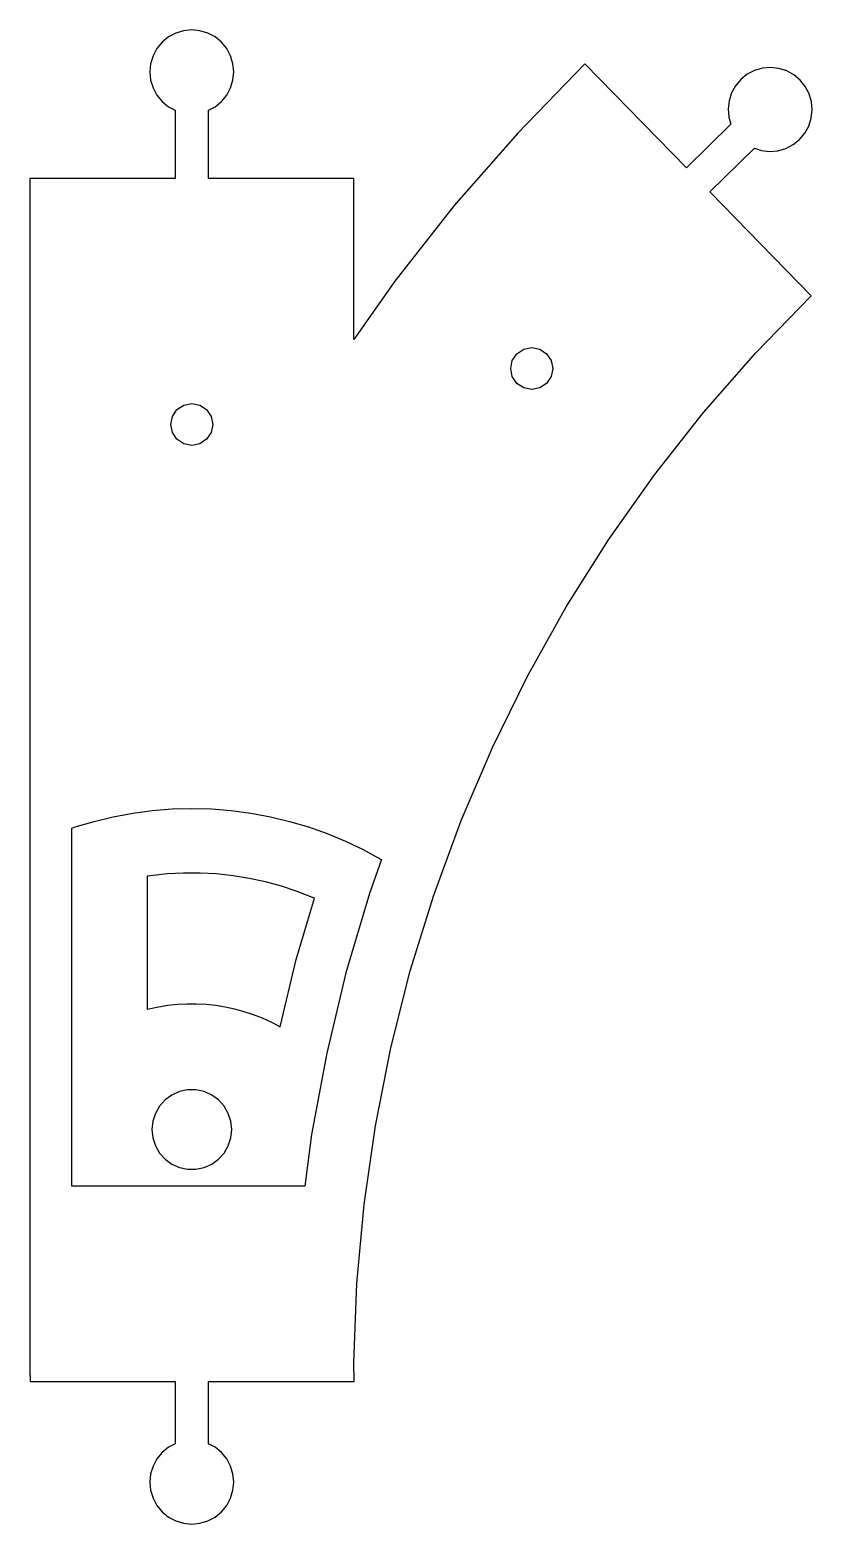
# Model space of a CAD drawing. Header units: metres. Extents: x 1 to 94, y -17 to 161.
import ezdxf

# ---------------------------------------------------------------- set-up
doc = ezdxf.new("R2010")
doc.units = ezdxf.units.M

msp = doc.modelspace()

# ---------------------------------------------------------------- linework, layer by layer
for p, q in [((18.0866, 160.619), (17.2221, 160.157)), ((19.0245, 160.904), (18.0866, 160.619)), ((20, 161), (19.0245, 160.904)), ((20.9755, 160.904), (20, 161)), ((21.9134, 160.619), (20.9755, 160.904)), ((22.7779, 160.157), (21.9134, 160.619)), ((15.8427, 158.778), (15.3806, 157.913)), ((16.4645, 159.536), (15.8427, 158.778)), ((17.2221, 160.157), (16.4645, 159.536)), ((23.5355, 159.536), (22.7779, 160.157)), ((24.1573, 158.778), (23.5355, 159.536)), ((24.6194, 157.913), (24.1573, 158.778)), ((15.0961, 156.975), (15, 156)), ((15.3806, 157.913), (15.0961, 156.975)), ((24.9039, 156.975), (24.6194, 157.913)), ((25, 156), (24.9039, 156.975)), ((66.8425, 156.946), (58.8385, 148.716)), ((78.9201, 144.57), (66.8425, 156.946)), ((15, 156), (15.0961, 155.025)), ((15.0961, 155.025), (15.3806, 154.087)), ((24.6194, 154.087), (24.9039, 155.025)), ((24.9039, 155.025), (25, 156)), ((85.4132, 155.098), (84.7822, 154.348)), ((86.1784, 155.711), (85.4132, 155.098)), ((87.0484, 156.162), (86.1784, 155.711)), ((87.9898, 156.435), (87.0484, 156.162)), ((88.9663, 156.519), (87.9898, 156.435)), ((89.9405, 156.411), (88.9663, 156.519)), ((90.875, 156.115), (89.9405, 156.411)), ((91.7337, 155.643), (90.875, 156.115)), ((92.4837, 155.012), (91.7337, 155.643)), ((93.0962, 154.246), (92.4837, 155.012)), ((15.3806, 154.087), (15.8427, 153.222)), ((15.8427, 153.222), (16.4645, 152.464)), ((23.5355, 152.464), (24.1573, 153.222)), ((24.1573, 153.222), (24.6194, 154.087)), ((84.3096, 153.489), (84.0136, 152.555)), ((84.7822, 154.348), (84.3096, 153.489)), ((93.5477, 153.376), (93.0962, 154.246)), ((93.8207, 152.435), (93.5477, 153.376)), ((16.4645, 152.464), (17.2221, 151.843)), ((17.2221, 151.843), (18, 151.427)), ((18, 151.427), (18, 143.293)), ((22, 151.427), (22.7779, 151.843)), ((22, 143.293), (22, 151.427)), ((22.7779, 151.843), (23.5355, 152.464)), ((84.0136, 152.555), (83.9056, 151.581)), ((83.9056, 151.581), (83.9898, 150.604)), ((93.7969, 150.484), (93.9049, 151.458)), ((93.9049, 151.458), (93.8207, 152.435)), ((84.2355, 149.757), (78.9201, 144.57)), ((83.9898, 150.604), (84.2355, 149.757)), ((93.0284, 148.691), (93.5009, 149.55)), ((93.5009, 149.55), (93.7969, 150.484)), ((58.8385, 148.716), (51.2761, 140.077)), ((91.6321, 147.329), (92.3973, 147.941)), ((92.3973, 147.941), (93.0284, 148.691)), ((81.7138, 141.707), (87.0291, 146.894)), ((87.0291, 146.894), (87.87, 146.628)), ((87.87, 146.628), (88.8442, 146.52)), ((88.8442, 146.52), (89.8207, 146.604)), ((89.8207, 146.604), (90.7621, 146.877)), ((90.7621, 146.877), (91.6321, 147.329)), ((18, 143.293), (0.707108, 143.293)), ((0.707108, 143.293), (0.707108, 0.707107)), ((39.2929, 143.293), (22, 143.293)), ((39.2929, 124.132), (39.2929, 143.293)), ((93.7914, 129.331), (81.7138, 141.707)), ((51.2761, 140.077), (44.1763, 131.055)), ((44.1763, 131.055), (39.2929, 124.132)), ((87.1957, 122.548), (93.7914, 129.331)), ((58.7273, 122.425), (59.5384, 122.967)), ((59.5384, 122.967), (60.4951, 123.157)), ((60.4951, 123.157), (61.4518, 122.967)), ((61.4518, 122.967), (62.2628, 122.425)), ((57.9951, 120.657), (58.1854, 121.614)), ((58.1854, 121.614), (58.7273, 122.425)), ((62.2628, 122.425), (62.8048, 121.614)), ((62.8048, 121.614), (62.9951, 120.657)), ((80.964, 115.43), (87.1957, 122.548)), ((58.1854, 119.701), (57.9951, 120.657)), ((58.7273, 118.89), (58.1854, 119.701)), ((62.8048, 119.701), (62.2628, 118.89)), ((62.9951, 120.657), (62.8048, 119.701)), ((59.5384, 118.348), (58.7273, 118.89)), ((60.4951, 118.157), (59.5384, 118.348)), ((61.4518, 118.348), (60.4951, 118.157)), ((62.2628, 118.89), (61.4518, 118.348)), ((17.6903, 114.957), (18.2322, 115.768)), ((18.2322, 115.768), (19.0433, 116.31)), ((19.0433, 116.31), (20, 116.5)), ((20, 116.5), (20.9567, 116.31)), ((20.9567, 116.31), (21.7678, 115.768)), ((21.7678, 115.768), (22.3097, 114.957)), ((17.5, 114), (17.6903, 114.957)), ((17.6903, 113.043), (17.5, 114)), ((22.3097, 114.957), (22.5, 114)), ((22.5, 114), (22.3097, 113.043)), ((75.1135, 107.995), (80.964, 115.43)), ((18.2322, 112.232), (17.6903, 113.043)), ((19.0433, 111.69), (18.2322, 112.232)), ((21.7678, 112.232), (20.9567, 111.69)), ((22.3097, 113.043), (21.7678, 112.232)), ((20, 111.5), (19.0433, 111.69)), ((20.9567, 111.69), (20, 111.5)), ((69.66, 100.264), (75.1135, 107.995)), ((64.6186, 92.2587), (69.66, 100.264)), ((60.0031, 84.0003), (64.6186, 92.2587)), ((55.8261, 75.5115), (60.0031, 84.0003)), ((52.0992, 66.8159), (55.8261, 75.5115)), ((10.644, 67.2666), (12.9604, 67.696)), ((12.9604, 67.696), (15.2962, 68.0035)), ((15.2962, 68.0035), (17.6449, 68.1883)), ((17.6449, 68.1883), (20, 68.25)), ((20, 68.25), (22.3551, 68.1883)), ((22.3551, 68.1883), (24.7038, 68.0035)), ((24.7038, 68.0035), (27.0396, 67.696)), ((27.0396, 67.696), (29.356, 67.2666)), ((5.7, 65.9079), (6.09423, 66.0475)), ((5.7, 23.25), (5.7, 65.9079)), ((6.09423, 66.0475), (8.35314, 66.7167)), ((8.35314, 66.7167), (10.644, 67.2666)), ((29.356, 67.2666), (31.6469, 66.7167)), ((31.6469, 66.7167), (33.9058, 66.0475)), ((33.9058, 66.0475), (36.1266, 65.2611)), ((48.8324, 57.937), (52.0992, 66.8159)), ((36.1266, 65.2611), (38.3031, 64.3595)), ((38.3031, 64.3595), (40.4296, 63.3453)), ((40.4296, 63.3453), (42.5, 62.2211)), ((19.0157, 60.5531), (17.0498, 60.4486)), ((20.9843, 60.5531), (19.0157, 60.5531)), ((22.9502, 60.4486), (20.9843, 60.5531)), ((42.6008, 62.1594), (41.1657, 58.1068)), ((42.5, 62.2211), (42.6008, 62.1594)), ((15.0922, 60.2398), (14.675, 60.1728)), ((14.675, 60.1728), (14.675, 44.3251)), ((17.0498, 60.4486), (15.0922, 60.2398)), ((24.9078, 60.2398), (22.9502, 60.4486)), ((26.8516, 59.9275), (24.9078, 60.2398)), ((28.776, 59.5123), (26.8516, 59.9275)), ((30.6756, 58.9956), (28.776, 59.5123)), ((32.5451, 58.3787), (30.6756, 58.9956)), ((32.4413, 50.2562), (34.6052, 57.5612)), ((34.3793, 57.6634), (32.5451, 58.3787)), ((34.6052, 57.5612), (34.3793, 57.6634)), ((41.1657, 58.1068), (38.3697, 48.6677)), ((46.0348, 48.8994), (48.8324, 57.937)), ((30.5188, 42.2481), (32.4413, 50.2562)), ((38.3697, 48.6677), (36.0716, 39.0952)), ((43.714, 39.7278), (46.0348, 48.8994)), ((14.8953, 44.3852), (16.0146, 44.6274)), ((16.0146, 44.6274), (17.1452, 44.8096)), ((17.1452, 44.8096), (18.2839, 44.9314)), ((18.2839, 44.9314), (19.4274, 44.9924)), ((19.4274, 44.9924), (20.5726, 44.9924)), ((20.5726, 44.9924), (21.7161, 44.9314)), ((21.7161, 44.9314), (22.8548, 44.8096)), ((22.8548, 44.8096), (23.9854, 44.6274)), ((23.9854, 44.6274), (25.1047, 44.3852)), ((14.675, 44.3251), (14.8953, 44.3852)), ((25.1047, 44.3852), (26.2095, 44.0838)), ((26.2095, 44.0838), (27.2967, 43.724)), ((27.2967, 43.724), (28.3632, 43.3068)), ((28.3632, 43.3068), (29.4059, 42.8334)), ((29.4059, 42.8334), (30.422, 42.3051)), ((30.422, 42.3051), (30.5188, 42.2481)), ((41.8764, 30.4472), (43.714, 39.7278)), ((36.0716, 39.0952), (34.2776, 29.4155)), ((17.625, 34.1136), (16.8216, 33.5299)), ((18.5322, 34.5175), (17.625, 34.1136)), ((19.5035, 34.724), (18.5322, 34.5175)), ((20.4965, 34.724), (19.5035, 34.724)), ((21.4678, 34.5175), (20.4965, 34.724)), ((22.375, 34.1136), (21.4678, 34.5175)), ((23.1784, 33.5299), (22.375, 34.1136)), ((16.1572, 32.792), (15.6607, 31.932)), ((16.8216, 33.5299), (16.1572, 32.792)), ((23.8428, 32.792), (23.1784, 33.5299)), ((24.3393, 31.932), (23.8428, 32.792)), ((15.3538, 30.9876), (15.25, 30)), ((15.6607, 31.932), (15.3538, 30.9876)), ((24.6462, 30.9876), (24.3393, 31.932)), ((24.75, 30), (24.6462, 30.9876)), ((40.527, 21.0832), (41.8764, 30.4472)), ((15.25, 30), (15.3538, 29.0124)), ((15.3538, 29.0124), (15.6607, 28.068)), ((24.3393, 28.068), (24.6462, 29.0124)), ((24.6462, 29.0124), (24.75, 30)), ((34.2776, 29.4155), (33.4658, 23.25)), ((15.6607, 28.068), (16.1572, 27.208)), ((16.1572, 27.208), (16.8216, 26.4701)), ((23.1784, 26.4701), (23.8428, 27.208)), ((23.8428, 27.208), (24.3393, 28.068)), ((16.8216, 26.4701), (17.625, 25.8864)), ((17.625, 25.8864), (18.5322, 25.4825)), ((18.5322, 25.4825), (19.5035, 25.276)), ((19.5035, 25.276), (20.4965, 25.276)), ((20.4965, 25.276), (21.4678, 25.4825)), ((21.4678, 25.4825), (22.375, 25.8864)), ((22.375, 25.8864), (23.1784, 26.4701)), ((33.4658, 23.25), (5.7, 23.25)), ((39.6696, 11.6614), (40.527, 21.0832)), ((39.3064, 2.2077), (39.6696, 11.6614)), ((39.3372, -0.000002), (39.3064, 2.2077)), ((0.707108, 0.707107), (0.751009, 0.707107)), ((0.751009, 0.707107), (0.760882, -0.000002)), ((0.760882, -0.000002), (18, -0.000002)), ((18, -0.000002), (18, -7.42688)), ((22, -7.42688), (22, -0.000002)), ((22, -0.000002), (39.3372, -0.000002)), ((16.4645, -8.46447), (15.8427, -9.22215)), ((17.2221, -7.84265), (16.4645, -8.46447)), ((18, -7.42688), (17.2221, -7.84265)), ((22.7779, -7.84265), (22, -7.42688)), ((23.5355, -8.46447), (22.7779, -7.84265)), ((24.1573, -9.22215), (23.5355, -8.46447)), ((15.3806, -10.0866), (15.0961, -11.0245)), ((15.8427, -9.22215), (15.3806, -10.0866)), ((24.6194, -10.0866), (24.1573, -9.22215)), ((24.9039, -11.0245), (24.6194, -10.0866)), ((15.0961, -11.0245), (15, -12)), ((15, -12), (15.0961, -12.9755)), ((25, -12), (24.9039, -11.0245)), ((24.9039, -12.9755), (25, -12)), ((15.0961, -12.9755), (15.3806, -13.9134)), ((15.3806, -13.9134), (15.8427, -14.7779)), ((24.1573, -14.7779), (24.6194, -13.9134)), ((24.6194, -13.9134), (24.9039, -12.9755)), ((15.8427, -14.7779), (16.4645, -15.5355)), ((16.4645, -15.5355), (17.2221, -16.1573)), ((22.7779, -16.1573), (23.5355, -15.5355)), ((23.5355, -15.5355), (24.1573, -14.7779)), ((17.2221, -16.1573), (18.0866, -16.6194)), ((18.0866, -16.6194), (19.0245, -16.9039)), ((19.0245, -16.9039), (20, -17)), ((20, -17), (20.9755, -16.9039)), ((20.9755, -16.9039), (21.9134, -16.6194)), ((21.9134, -16.6194), (22.7779, -16.1573))]:
    msp.add_line(p, q)

doc.saveas('drawing.dxf')
